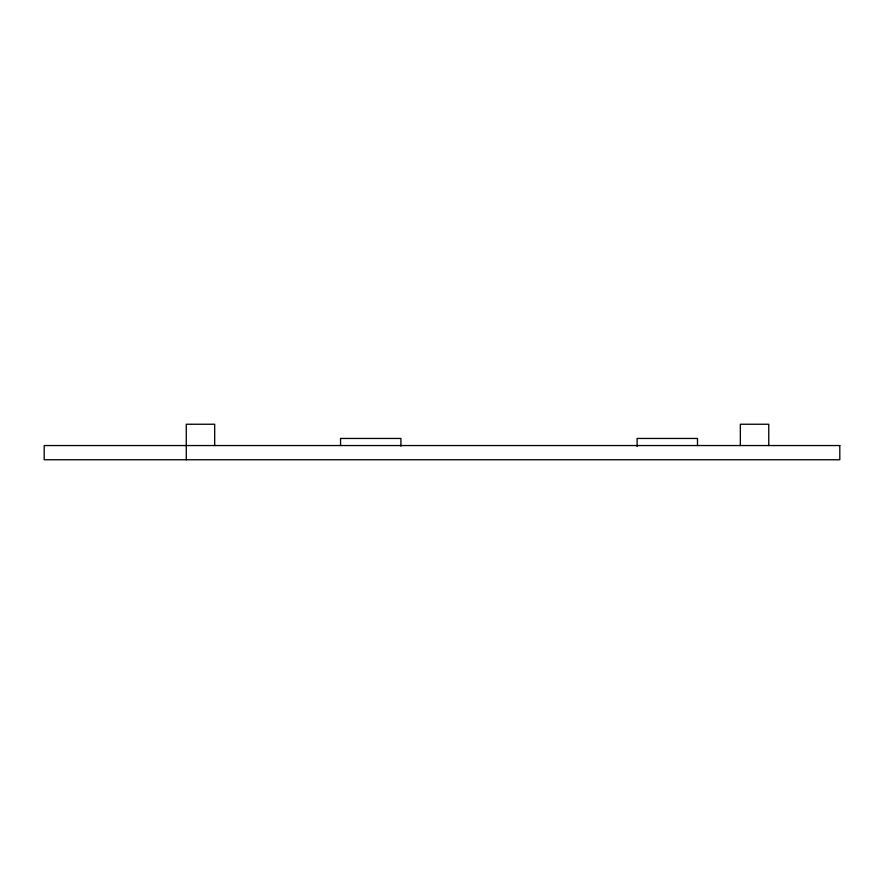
<?xml version="1.0" encoding="UTF-8"?>
<svg xmlns="http://www.w3.org/2000/svg" width="884" height="884" viewBox="0 0 884 884"><rect width="100%" height="100%" fill="white"/><g stroke="black" fill="none" stroke-linecap="round" stroke-linejoin="round"><path stroke-width="1.33" d="M768.76 445.547L768.76 424.243L740.35 424.243L740.35 445.547M697.498 445.547L697.498 438.453L637.121 438.453L637.121 446.442M400.927 446.199L400.927 438.453L340.55 438.453L340.55 445.547M214.69 445.547L214.69 424.243L186.27 424.243L186.27 459.757M839.8 445.547L44.2 445.547L44.2 459.757L839.8 459.757L839.8 445.547"/></g></svg>
